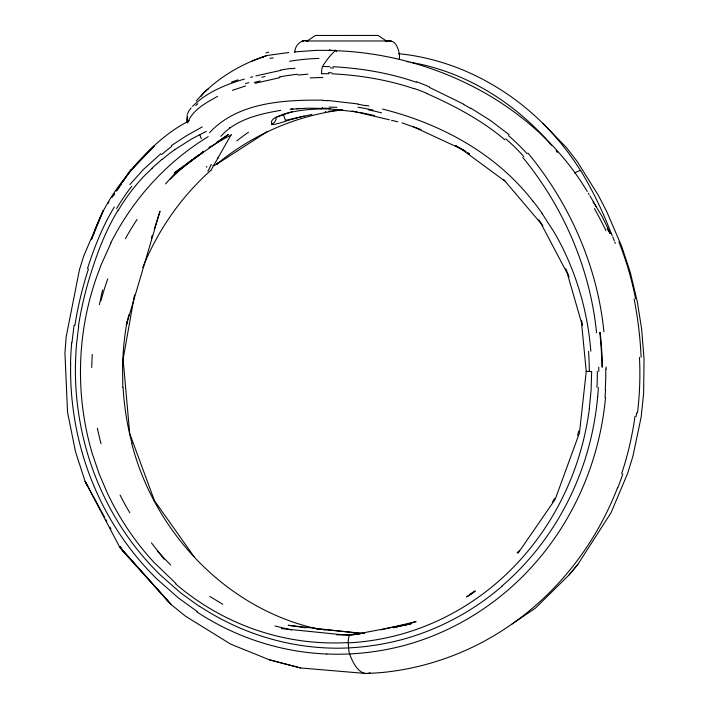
<?xml version="1.0" encoding="UTF-8"?>
<svg xmlns="http://www.w3.org/2000/svg" width="709" height="709" viewBox="0 0 709 709"><rect width="100%" height="100%" fill="white"/><g stroke="black" fill="none" stroke-linecap="round" stroke-linejoin="round"><path stroke-width="1.06" d="M187.672 123.02C192.13 109.975 206.151 102.708 217.619 96.353M122.515 363.939L122.817 387.327M187.513 116.657L187.362 120.229L187.557 116.985M186.813 121.877L187.229 114.743M598.378 387.531L597.722 396.703M605.575 389.782L604.999 397.315M71.946 342.784L74.064 325.218M294.776 52.501C294.625 45.801 301.068 38.88 308.131 40.971M589.285 408.694L591.102 390.11L591.652 371.507L586.246 371.436L581.54 322.772L567.271 273.364L540.852 223.264M636.106 416.564L636.593 412.895M78.681 326.14L76.616 343.351A276.102 259.671 90 0 0 75.508 363.407M187.637 113.759L188.576 111.269L191.12 107.936M134.524 294.909L123.1 359.224L129.712 433.518L154.465 500.714M99.393 304.71L102.575 289.91M128.87 314.734L126.335 325.209L160.021 211.229L154.305 228.989M216.927 163.362L216.67 164.187M87.491 268.569C94.332 247.228 102.628 226.206 114.309 207.01M151.274 238.392L152.284 235.264M100.474 266.292L110.941 243.01M91.452 239.438L92.702 236.363M93.535 234.307C104.64 199.716 128.497 171.073 154.172 146.143L128.356 173.191L116.258 191.155M91.372 239.677L103.354 210.281L83.742 255.949L79.452 269.748L66.159 336.899L64.944 353.073L67.541 412.31L75.526 451.793L85.089 481.331L119.484 546.728L123.02 551.363L171.153 604.591L185.501 616.192L230.735 644.162L269.411 659.813L300.474 667.949L366.668 673.55L380.689 672.637A301.334 283.485 89.9 0 0 462.507 651.713A295.281 277.804 89.9 0 0 481.712 642.567A302.087 284.158 -90 0 0 555.643 586.237A300.66 282.758 -89.9 0 0 617.539 487.748M334.657 50.658C433.66 53.849 535.26 104.134 587.247 191.474M210.848 170.47L231.152 134.701M118.093 210.201C106.625 228.963 98.48 249.533 91.824 270.43A340.524 320.628 89.9 0 0 78.433 326.096M512.137 623.929L535.525 608.038L569.07 574.928L577.932 564.267L611.149 512.51L627.642 473.328L632.933 456.188L641.14 417.096L643.612 393.601L644.056 359.02L641.636 329.038L637.356 301.937L630.31 272.522L621.758 246.572L606.744 211.601L598.183 195.072L577.268 161.625L566.456 147.587L542.775 123.277C504.055 85.062 452.883 58.989 398.467 53.671M107.786 203.731L108.991 201.932M112.022 197.448L114.441 193.849M113.378 195.657L114.619 193.867M117.082 190.278L121.407 183.994M122.648 182.195L131.298 169.637L128.356 173.191C145.593 152.577 165.1 133.008 189.294 120.752M518.164 553.02L555.209 499.287L579.457 432.907L586.246 371.436L586.777 371.392M209.563 132.716C237.595 102.22 284.025 99.756 322.772 100.173M129.889 184.562L143.298 169.593L160.872 153.693M569.07 574.928L577.932 564.267M220.853 136.358C235.778 119.334 259.361 114.025 280.729 110.347M262.534 57.686L263.429 56.897M165.534 183.879L175.008 173.421L203.838 151.442M196.26 100.97C214.845 79.426 240.032 64.173 266.992 55.497L288.802 52.519M192.582 106.377C206.532 92.188 225.666 84.637 244.383 79.08M390.473 41.104L390.145 41.423C396.455 39.748 400.691 54.088 399.247 59.583M152.125 168.272L143.909 176.302A193.548 181.734 -89.4 0 0 118.279 210.325M161.944 159.552L169.238 153.693A170.913 160.597 -89.8 0 1 174.76 149.679M216.635 164.284C252.307 134.692 296.504 115.319 342.571 109.868M189.002 162.157L174.166 173.023L228.422 134.515M190.748 160.881L198.609 155.12M200.355 153.844L203.838 151.292M188.346 162.583L191.802 160.057M193.53 158.798L198.715 155.014M201.303 153.126L203.9 151.239M171.277 145.682L185.988 136.031L202.295 126.884M174.76 149.679L191.714 138.902L206.346 131.333M209.075 147.454L210.919 146.214M216.422 142.509L228.369 134.488M306.368 41.512L315.443 35.459L378.074 35.45L387.22 41.503M329.038 50.215L329.339 50.02A7.081 2.614 -89.2 0 1 331.05 50.756M217.388 163.788L267.32 131.626M467.001 596.65L475.331 591.297M466.628 596.898L471.964 593.477M289.954 112.359L276.838 117.118M302.025 41.219L302.663 40.971M251.996 61.001L263.713 56.711M232.313 90.335L245.562 85.966M265.131 56.064L266.992 55.497M284.433 113.91C280.622 115.718 269.367 117.942 271.707 124.172M285.16 113.75C299.774 109.532 315.151 108.725 330.288 108.947M284.779 121.274L301.422 116.675M403.465 625.586L411.504 623.273L395.533 627.048M290.557 112.19L292.356 111.685M250.552 77.334L252.679 76.758M255.187 83.281L279.887 77.627M255.896 75.916L280.693 70.377M302.823 116.338L304.214 116.001M380.999 629.84L416.139 621.607M393.194 627.766L411.105 623.69L349.395 635.494L281.305 628.564M285.63 120.335L311.863 114.468M325.13 111.862L326.007 111.73M328.622 111.34L331.227 110.976M291.231 68.738L295.059 68.25M332.104 110.87L342.42 109.753M298.028 75.012L307.901 74.179M294.643 51.899L316.329 50.348L335.579 50.401A188.089 64.865 -89.4 0 0 322.498 66.513L329.782 66.611M364.594 633.181L350.654 634.564L336.864 634.883M291.239 109.08L293.03 108.911M290.025 109.292L307.768 108.167L324.217 108.459M199.495 606.204A279.018 262.445 89.9 0 0 337.378 648.212C359.49 648.079 381.539 645.084 402.889 639.35A279.851 263.491 90 0 0 470.421 609.589A274.977 258.9 89.9 0 0 502.194 586.13M326.822 653.982C353.206 655.116 379.696 652.032 405.193 645.208A286.596 269.801 -89.6 0 0 474.277 614.854A283.742 267.763 -89.8 0 0 605.539 397.368M296.654 108.637L300.315 108.415M321.257 73.656L328.87 73.718M303.115 41.113L304.037 40.971M305.721 40.971L306.43 40.971M306.572 40.971L307.511 40.971M307.759 40.971L385.829 40.962M385.457 40.962L387.371 40.962M390.907 40.962L387.017 40.962M386.077 40.962L386.786 40.962M387.867 40.962L388.443 40.962M389.542 40.962L390.562 40.962M354.987 634.573L350.654 634.564A263.464 246.28 -89.4 0 0 360.057 633.908M332.14 73.816C359.924 75.207 387.69 79.789 414.1 88.696M333.026 66.717C361.236 68.294 389.427 72.938 416.165 82.2M327.709 100.448L358.16 103.975M328.692 108.716L357.274 112.031M316.258 628.821L320.654 629.246M322.852 629.468L364.586 633.527M361.085 633.483L288.164 625.267L305.694 627.802M314.743 628.289L321.23 629.3M323.393 629.636L325.555 629.973M407.108 61.71L408.207 61.896M410.396 62.277C465.574 71.582 515.718 103.133 551.708 145.46M366.243 105.446L368.955 105.987M359.782 112.359L374.432 115.505M291.55 630.026L275.003 625.958M352.134 110.994L389.338 119.786M391.465 120.282L397.846 121.788M318.828 629.211C227.35 609.731 154.606 532.902 131.714 443.435M382.55 109.08C440.386 123.508 496.14 153.463 532.982 201.285M269.411 659.813L300.474 667.949M402.047 122.87L421.066 129.587M426.853 93.579C454.531 105.845 481.659 120.105 504.843 139.797M429.379 87.375L463.837 104.241M391.102 41.007L391.563 41.211M412.86 126.521L461.151 148.899L465.751 151.655L455.683 145.691L463.757 150.29M222.75 604.254L209.837 596.473M471.015 108.264L490.522 120.53L509.239 134.79M464.492 150.716L465.937 151.593M199.362 606.434L180.866 593.061L160.456 575.088A278.282 261.727 90 0 1 75.455 363.398M197.288 611.592L178.384 597.917L157.531 579.545M461.151 148.899L505.171 181.318L540.94 223.424M175.903 583.489L153.747 562.122A275.163 258.847 -90 0 1 107.467 493.322L99.216 474.011L92.409 454.07A271.476 255.32 90 0 1 100.607 266.354M503.461 179.439L504.914 180.777M170.718 565.046L162.219 556.308M542.775 123.277C557.194 137.537 569.806 153.578 580.627 170.718A6.806 1.515 -32.5 0 0 574.529 173.111M160.97 593.185L119.484 546.728L171.153 604.591L162.423 594.816M527.966 153.073C569.708 203.589 597.536 266.522 603.926 331.954M522.781 157.407C563.522 206.984 590.172 268.773 596.553 332.751M556.122 150.849L557.363 152.408M593.061 202.056L594.399 203.855M151.407 542.819L164.116 559.144M594.505 204.006L602.074 216.36L608.606 229.867M154.323 500.492L194.036 556.645M538.778 219.772L542.952 225.87M542.022 213.4L553.764 231.613A262.259 260.877 -51.1 0 1 561.891 246.404C578.163 279.054 588 314.858 590.827 351.23M607.179 228.697L610.068 233.279L611.229 233.234L612.275 235.751M588.293 193.149L589.117 194.496M589.95 195.852L596.668 207.338M87.402 485.559L85.089 481.331L100.988 510.648M101.422 511.481L104.586 517.322M105.703 519.369L106.758 521.31M109.904 527.124L110.95 529.065M120.397 546.515L123.02 551.363M608.269 229.53L608.49 230M608.942 230.93L609.394 231.87M609.846 232.809L610.068 233.279L609.74 232.517M608.934 230.62L609.421 231.763M565.826 268.711L566.961 271.432M612.789 237.019L614.331 240.821M614.836 242.097L615.341 243.373M567.324 272.345L569.114 276.909M581.593 320.433L582.532 325.431M217.814 157.797L217.84 158.399M350.654 634.679A8.481 2.765 87.1 0 0 348.261 642.841L348.571 647.929M598.733 367.111L598.777 371.374M606.106 366.97L606.124 369.15M580.724 170.647A373.989 328.896 -90 0 1 611.131 233.288M618.895 241.875A320.034 311.304 -84.5 0 1 635.548 298.622M634.103 298.923A371.667 352.515 89 0 1 641.122 357.327M639.456 357.398A309.461 297.328 88.7 0 1 637.471 413.01M634.98 416.387A303.647 284.043 -89.5 0 1 621.669 473.559M622.803 473.984A293.916 276.643 89.9 0 1 617.787 487.854M370.151 672.717A76.333 25.285 -89.5 0 1 366.668 673.444A76.412 25.311 -89.5 0 1 349.634 654.035M216.617 164.258A8.348 7.71 22.6 0 1 212.886 165.516M217.397 162.804A8.481 2.269 50.2 0 1 216.573 164.196M211.291 164.382A137.511 21.589 -46.2 0 1 207.879 171.241M236.886 140.869A247.273 52.032 -16.1 0 1 248.487 132.228M324.057 108.185A82.838 24.097 6.5 0 1 328.577 108.45M358.01 107.21A266.336 240.085 11.8 0 1 373.094 110.072M322.577 107.502A6.922 2.801 -81.8 0 1 320.885 108.823M276.182 117.579A6.656 6.62 -19.3 0 1 271.556 124.066M284.717 121.505A14.02 1.418 -18.7 0 1 271.946 124.102M286.055 120.805A6.789 0.736 73.2 0 1 283.361 114.3M328.958 107.103A116.755 49.178 11.9 0 1 336.943 107.351M588.523 351.407A269.021 258.67 86.7 0 1 589.339 371.507M533.062 201.223A272.85 268.755 -88.6 0 1 542.11 213.338M368.21 109.815A265.113 226.986 13 0 1 381.575 112.864M358.107 104.303A289.29 264.732 13.4 0 1 366.19 105.765M322.941 100.474A93.88 29.459 6.8 0 1 327.824 100.749M201.303 138.689A258.227 62.782 -10.2 0 1 199.929 134.444M578.659 431.01A263.464 246.28 -89.4 0 1 577.658 435.441M554.456 498.445A263.464 246.28 -89.4 0 1 552.515 502.132M519.103 550.698A263.464 246.28 -89.4 0 1 517.056 553.02M475.003 590.783A263.464 246.28 -89.4 0 1 469.58 594.532M415.341 621.775A263.464 246.28 -89.4 0 1 406.337 624.726M589.365 408.703A271.707 255.825 89.9 0 1 348.27 642.868M348.261 642.549A270.625 254.726 -86.5 0 1 175.602 583.888M131.989 443.347A263.207 247.202 -89.9 0 1 123.091 387.309M122.701 363.939A262.055 246.59 -89.7 0 1 127.115 321.399M142.731 267.577A262.055 246.59 -89.7 0 1 210.786 170.399M206.363 166.482A9.953 0.78 52.6 0 1 206.851 167.173M125.413 238.694A261.648 245.447 -89.4 0 1 137.085 219.471M170.107 179.342A261.648 245.447 -89.4 0 1 191.864 160.145M209.235 147.72A261.648 245.447 -89.4 0 1 231.267 134.958M229.654 127.877A8.907 0.505 61.9 0 1 229.494 127.593M101.041 443.719A263.11 246.812 -89.8 0 1 97.39 428.183M91.762 367.519A263.11 246.812 -89.8 0 1 92.285 354.403M100.953 300.864A263.11 246.812 -89.8 0 1 107.741 278.903M162.255 556.264A266.956 250.995 89.7 0 1 157.584 551.053M129.836 512.811A266.956 250.995 89.7 0 1 120.078 495.042M110.764 242.912A269.606 253.707 89.9 0 1 208.216 136.651M152.081 168.219A259.999 244.162 -89.5 0 1 161.9 159.498M349.679 653.902A8.162 2.676 87.9 0 1 348.598 647.929M326.822 654.017A284.991 268.241 -87.7 0 1 197.031 612.035M157.522 579.563A284.052 267.178 89.9 0 1 70.661 363.265M70.545 363.265A282.466 266.043 89.9 0 1 71.689 342.757M74.906 325.369A345.886 324.43 90 0 1 88.457 268.924M116.604 208.57A210.795 195.551 -86 0 1 131.75 186.228M161.59 154.589A222.688 212.629 74.3 0 1 171.773 146.382M321.558 73.656A8.26 1.905 89.7 0 1 322.506 66.54M330.35 67.913A105.464 34.865 5.3 0 1 333.478 68.029M416.334 81.73A176.86 176.612 -81.5 0 1 429.557 86.959M463.704 104.507A329.685 323.144 42.7 0 1 470.865 108.521M508.486 135.658A169.788 152.116 37.2 0 1 527.106 153.773M599.779 332.424A374.68 359.1 86.6 0 1 601.976 367.04M605.761 369.159A278.832 274.684 86.1 0 1 605.238 389.764M597.66 396.694A277.237 261.027 90 0 1 502.052 585.953M597.332 371.374A273.204 268.374 86.2 0 1 596.951 387.451M600.16 332.353A373.599 367.519 85.5 0 1 602.411 367.049M505.694 138.813A162.671 148.234 37.2 0 1 523.8 156.583M414.162 88.51A174.529 173.767 -26.3 0 1 426.933 93.393M328.435 72.717A103.186 35.53 5 0 1 331.803 72.823M289.6 61.284A143.971 80.108 8.4 0 1 318.97 58.413M280.445 70.085A195.436 106.554 8.9 0 1 291 68.418M261.851 77.281A186.742 25.391 -9.6 0 1 264.9 76.519M254.274 82.448A154.722 43.674 -3.4 0 1 260.141 80.986M195.826 105.508A239.615 20.579 -29 0 1 197.776 103.709M201.117 96.362A118.882 31.462 -2.3 0 1 208.606 88.696M231.444 82.138A159.321 50.685 -2 0 1 238.002 79.86M245.482 83.582A183.968 33.057 -8.2 0 1 248.815 82.634M279.302 76.944A180.095 98.108 8.8 0 1 297.523 74.25M310.188 77.919A131.856 59.973 5.8 0 1 322.817 77.529M265.981 52.927A88.315 6.665 -2.1 0 1 268.835 52.129M269.89 58.333A125.209 14.995 10.1 0 1 273.275 57.961M335.579 50.135A6.948 1.675 89.5 0 1 336.553 51.784M594.434 208.606A400.753 387.717 63.2 0 1 605.938 230.647M469.429 153.888L467.594 152.79L469.42 153.862"/></g></svg>
